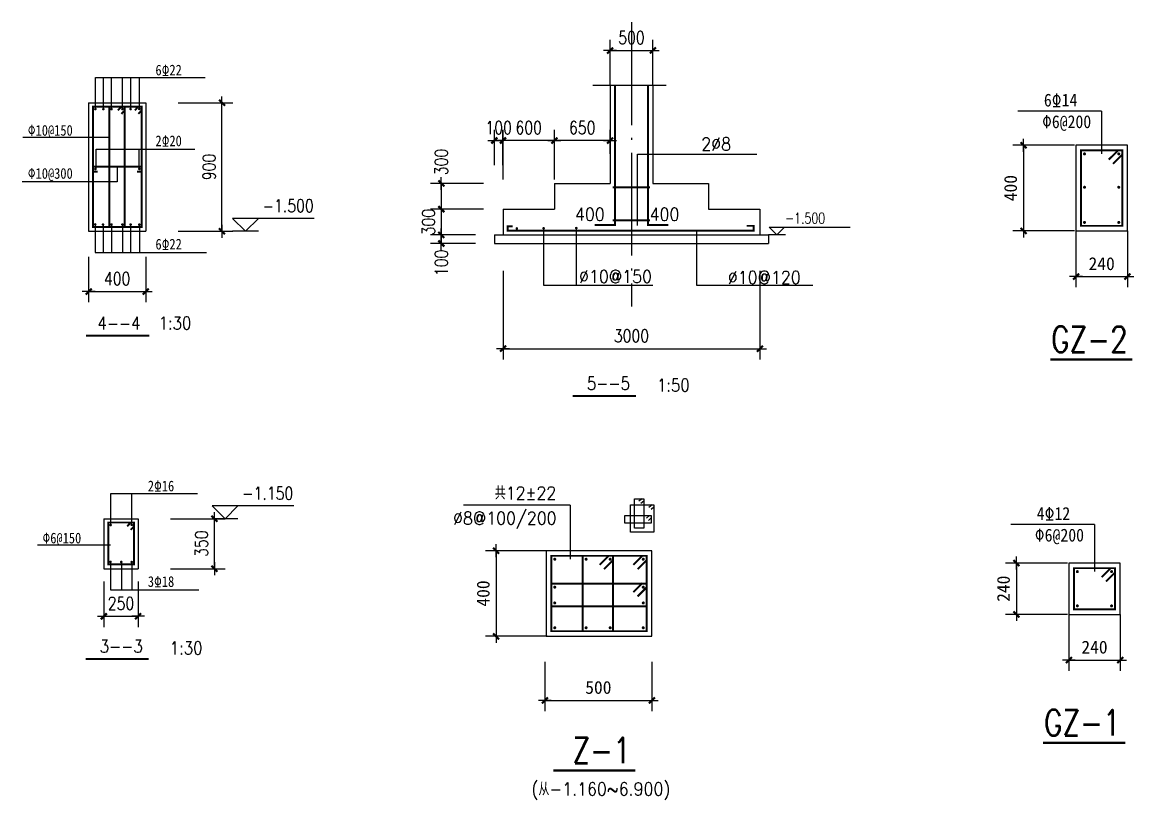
# Model space of a CAD drawing. Extents: x 79352 to 196427, y -253872 to -173208.
# Drawn here: x 81520 to 107481, y -208403 to -190245 of the extents above; entities that cross this region are included whole.
import ezdxf
from ezdxf.enums import TextEntityAlignment as Align

# ---------------------------------------------------------------- set-up
doc = ezdxf.new("R2010")
doc.units = 0
doc.header["$LTSCALE"] = 100
doc.header["$MEASUREMENT"] = 0
doc.header["$PDMODE"] = 34
doc.linetypes.add('ACAD_ISO04W100', pattern=[30.5, 24, -3, 0.5, -3])
doc.layers.get('0').update_dxf_attribs({"color": 1, "linetype": 'CONTINUOUS'})
doc.layers.get('DEFPOINTS').update_dxf_attribs({"linetype": 'CONTINUOUS'})
for name, color, linetype in [('-', 253, 'CONTINUOUS'), ('AXIS', 3, 'CONTINUOUS'), ('DIM', 9, 'CONTINUOUS'), ('DOTE', 252, 'ACAD_ISO04W100'), ('DRAW', 62, 'CONTINUOUS'), ('HATCH', 2, 'CONTINUOUS'), ('JC', 7, 'CONTINUOUS'), ('PUB_DIM', 9, 'CONTINUOUS'), ('TXT', 253, 'CONTINUOUS'), ('WINDOW_TEXT', 7, 'CONTINUOUS'), ('构件名称', 2, 'CONTINUOUS'), ('柱', 2, 'CONTINUOUS'), ('钢筋', 1, 'CONTINUOUS')]:
    doc.layers.add(name, color=color, linetype=linetype)
doc.styles.add('DIM_FONT', font='SIMPLEX', dxfattribs={"width": 0.8})
doc.styles.add('HZTXT3', font='romand.shx', dxfattribs={"bigfont": 'sqtxt.shx'})
doc.styles.add('SIMPLEX', font='SIMPLEX.SHX')
doc.dimstyles.new('DIMB', dxfattribs={"dimtxt": 300, "dimasz": 1, "dimexe": 250, "dimexo": 300, "dimgap": 150, "dimtad": 1, "dimdec": 0, "dimlfac": -1, "dimzin": 0, "dimtxsty": 'DIM_FONT', "dimblk": '_DIMX', "dimblk1": '_DIMX', "dimblk2": '_DIMX', "dimcen": 0.09, "dimse2": 1, "dimclrd": 256, "dimclre": 256, "dimclrt": 256, "dimazin": 3, "dimtfac": 5, "dimtdec": 0, "dimtix": 1, "dimtmove": 0, "dimatfit": 3, "dimtolj": 1, "dimtzin": 0})
doc.dimstyles.new('NORMAL', dxfattribs={"dimtxt": 300, "dimasz": 1, "dimexe": 250, "dimexo": 0, "dimgap": 150, "dimtad": 1, "dimdec": 4, "dimlfac": -1, "dimzin": 0, "dimtxsty": 'STANDARD', "dimblk1": '_DIMX', "dimblk2": '_DIMX', "dimsah": 1, "dimcen": 0.09, "dimclrd": 256, "dimclre": 256, "dimclrt": 256, "dimazin": 3, "dimtfac": 5, "dimtdec": 4, "dimtix": 1, "dimtmove": 0, "dimatfit": 3, "dimtolj": 1, "dimtzin": 0})
doc.dimstyles.get("Standard").update_dxf_attribs({"dimtxt": 0.18, "dimasz": 0.18, "dimexe": 0.18, "dimexo": 0.0625, "dimgap": 0.09, "dimtad": 0, "dimtih": 1, "dimtoh": 1, "dimdec": 4, "dimzin": 0, "dimtxsty": 'STANDARD', "dimcen": 0.09, "dimazin": 3, "dimtfac": 1, "dimtdec": 4, "dimtofl": 0, "dimtmove": 0, "dimatfit": 3, "dimtolj": 1, "dimtzin": 0})

# ---------------------------------------------------------------- blocks, each defined once
blk = doc.blocks.new('_DIMX')
blk.add_line((-150, 0), (150, 0))
at = {"const_width": 50}
blk.add_lwpolyline([(-70, -70), (70, 70)], dxfattribs=at)
blk = doc.blocks.new('*D130')
at = {"color": 0, "linetype": 'BYBLOCK'}
for p, q in [((-619525, -396309), (-619525, -397372)), ((-618192, -396309), (-618192, -397372)), ((-619524, -397122), (-618193, -397122))]:
    blk.add_line(p, q, dxfattribs=at)
at = {"layer": 'DEFPOINTS', "color": 0, "linetype": 'BYBLOCK'}
for p in [(-619525, -396009), (-618192, -396009), (-618192, -397122)]:
    blk.add_point(p, dxfattribs=at)
at = {"color": 0, "linetype": 'BYBLOCK', "rotation": 180}
blk.add_blockref('_DIMX', (-619525, -397122), dxfattribs=at)
at = {"color": 0, "linetype": 'BYBLOCK'}
blk.add_blockref('_DIMX', (-618192, -397122), dxfattribs=at)
at = {"color": 7, "linetype": 'BYBLOCK', "insert": (-618859, -396822), "char_height": 300, "attachment_point": 5, "style": 'DIM_FONT'}
blk.add_mtext('\\A1;400', dxfattribs=at)
blk = doc.blocks.new('*D131')
at = {"color": 0, "linetype": 'BYBLOCK'}
for p, q in [((-617434, -392713), (-616161, -392713)), ((-616411, -395712), (-616411, -392714)), ((-617434, -395713), (-616161, -395713))]:
    blk.add_line(p, q, dxfattribs=at)
at = {"layer": 'DEFPOINTS', "color": 0, "linetype": 'BYBLOCK'}
for p in [(-617734, -392713), (-616411, -392713), (-617734, -395713)]:
    blk.add_point(p, dxfattribs=at)
at = {"color": 0, "linetype": 'BYBLOCK'}
for p, rotation in [((-616411, -392713), 90), ((-616411, -395713), 270)]:
    blk.add_blockref('_DIMX', p, dxfattribs=dict(at, rotation=rotation))
at = {"color": 7, "linetype": 'BYBLOCK', "insert": (-616711, -394213), "char_height": 300, "attachment_point": 5, "rotation": 90, "style": 'DIM_FONT'}
blk.add_mtext('\\A1;900', dxfattribs=at)
blk = doc.blocks.new('*D132')
at = {"color": 0, "linetype": 'BYBLOCK'}
for p, q in [((-615427, -388211), (-614154, -388211)), ((-614404, -389377), (-614404, -388212)), ((-615427, -389378), (-614154, -389378))]:
    blk.add_line(p, q, dxfattribs=at)
at = {"layer": 'DEFPOINTS', "color": 0, "linetype": 'BYBLOCK'}
for p in [(-615727, -388211), (-614404, -388211), (-615727, -389378)]:
    blk.add_point(p, dxfattribs=at)
at = {"color": 0, "linetype": 'BYBLOCK'}
for p, rotation in [((-614404, -388211), 90), ((-614404, -389378), 270)]:
    blk.add_blockref('_DIMX', p, dxfattribs=dict(at, rotation=rotation))
at = {"color": 7, "linetype": 'BYBLOCK', "insert": (-614704, -388794), "char_height": 300, "attachment_point": 5, "rotation": 90, "style": 'DIM_FONT'}
blk.add_mtext('\\A1;350', dxfattribs=at)
blk = doc.blocks.new('*D133')
at = {"color": 0, "linetype": 'BYBLOCK'}
for p, q in [((-616985, -389678), (-616985, -390740)), ((-616185, -389678), (-616185, -390740)), ((-616986, -390490), (-616987, -390490)), ((-616985, -390490), (-616185, -390490)), ((-616184, -390490), (-616183, -390490))]:
    blk.add_line(p, q, dxfattribs=at)
at = {"layer": 'DEFPOINTS', "color": 0, "linetype": 'BYBLOCK'}
for p in [(-616985, -389378), (-616185, -389378), (-616185, -390490)]:
    blk.add_point(p, dxfattribs=at)
at = {"color": 0, "linetype": 'BYBLOCK'}
blk.add_blockref('_DIMX', (-616985, -390490), dxfattribs=at)
at = {"color": 0, "linetype": 'BYBLOCK', "rotation": 180}
blk.add_blockref('_DIMX', (-616185, -390490), dxfattribs=at)
at = {"color": 7, "linetype": 'BYBLOCK', "insert": (-616585, -390190), "char_height": 300, "attachment_point": 5, "style": 'DIM_FONT'}
blk.add_mtext('\\A1;250', dxfattribs=at)
blk = doc.blocks.new('*D139')
at = {"linetype": 'BYBLOCK'}
for p, q in [((113594, -184019), (113594, -183190)), ((113794, -184019), (113794, -183190)), ((113593, -183440), (113592, -183440)), ((113594, -183440), (113794, -183440)), ((113795, -183440), (113796, -183440))]:
    blk.add_line(p, q, dxfattribs=at)
at = {"layer": 'DEFPOINTS', "color": 0, "linetype": 'BYBLOCK'}
for p in [(113794, -183440), (113594, -184019), (113794, -184019)]:
    blk.add_point(p, dxfattribs=at)
at = {"linetype": 'BYBLOCK'}
blk.add_blockref('_DIMX', (113594, -183440), dxfattribs=at)
at = {"linetype": 'BYBLOCK', "rotation": 180}
blk.add_blockref('_DIMX', (113794, -183440), dxfattribs=at)
at = {"linetype": 'BYBLOCK', "insert": (113694, -183140), "char_height": 300, "attachment_point": 5, "style": 'DIM_FONT'}
blk.add_mtext('\\A1;100', dxfattribs=at)
blk = doc.blocks.new('*D140')
at = {"linetype": 'BYBLOCK'}
for p, q in [((113796, -184354), (113796, -183190)), ((114996, -184354), (114996, -183190)), ((114995, -183440), (113797, -183440))]:
    blk.add_line(p, q, dxfattribs=at)
at = {"layer": 'DEFPOINTS', "color": 0, "linetype": 'BYBLOCK'}
for p in [(113796, -183440), (113796, -184354), (114996, -184354)]:
    blk.add_point(p, dxfattribs=at)
at = {"linetype": 'BYBLOCK', "rotation": 180}
blk.add_blockref('_DIMX', (113796, -183440), dxfattribs=at)
at = {"linetype": 'BYBLOCK'}
blk.add_blockref('_DIMX', (114996, -183440), dxfattribs=at)
at = {"linetype": 'BYBLOCK', "insert": (114396, -183140), "char_height": 300, "attachment_point": 5, "style": 'DIM_FONT'}
blk.add_mtext('\\A1;600', dxfattribs=at)
blk = doc.blocks.new('*D141')
at = {"linetype": 'BYBLOCK'}
for p, q in [((114996, -183754), (114996, -183190)), ((116296, -183754), (116296, -183190)), ((116295, -183440), (114997, -183440))]:
    blk.add_line(p, q, dxfattribs=at)
at = {"layer": 'DEFPOINTS', "color": 0, "linetype": 'BYBLOCK'}
for p in [(114996, -183440), (114996, -183754), (116296, -183754)]:
    blk.add_point(p, dxfattribs=at)
at = {"linetype": 'BYBLOCK', "rotation": 180}
blk.add_blockref('_DIMX', (114996, -183440), dxfattribs=at)
at = {"linetype": 'BYBLOCK'}
blk.add_blockref('_DIMX', (116296, -183440), dxfattribs=at)
at = {"linetype": 'BYBLOCK', "insert": (115646, -183140), "char_height": 300, "attachment_point": 5, "style": 'DIM_FONT'}
blk.add_mtext('\\A1;650', dxfattribs=at)
blk = doc.blocks.new('*D142')
at = {"linetype": 'BYBLOCK'}
for p, q in [((113043, -185046), (112105, -185046)), ((112355, -185045), (112355, -185044)), ((112355, -185046), (112355, -185646)), ((113043, -185646), (112105, -185646)), ((112355, -185647), (112355, -185648))]:
    blk.add_line(p, q, dxfattribs=at)
at = {"layer": 'DEFPOINTS', "color": 0, "linetype": 'BYBLOCK'}
for p in [(113043, -185046), (112355, -185646), (113043, -185646)]:
    blk.add_point(p, dxfattribs=at)
at = {"linetype": 'BYBLOCK'}
for p, rotation in [((112355, -185046), 270), ((112355, -185646), 90)]:
    blk.add_blockref('_DIMX', p, dxfattribs=dict(at, rotation=rotation))
at = {"linetype": 'BYBLOCK', "insert": (112055, -185346), "char_height": 300, "attachment_point": 5, "rotation": 90, "style": 'DIM_FONT'}
blk.add_mtext('\\A1;300', dxfattribs=at)
blk = doc.blocks.new('*D143')
at = {"linetype": 'BYBLOCK'}
for p, q in [((113343, -184444), (112105, -184444)), ((112355, -184445), (112355, -185043)), ((113343, -185044), (112105, -185044))]:
    blk.add_line(p, q, dxfattribs=at)
at = {"layer": 'DEFPOINTS', "color": 0, "linetype": 'BYBLOCK'}
for p in [(113343, -184444), (112355, -185044), (113343, -185044)]:
    blk.add_point(p, dxfattribs=at)
at = {"linetype": 'BYBLOCK'}
for p, rotation in [((112355, -184444), 90), ((112355, -185044), 270)]:
    blk.add_blockref('_DIMX', p, dxfattribs=dict(at, rotation=rotation))
at = {"linetype": 'BYBLOCK', "insert": (112355, -183943), "char_height": 300, "attachment_point": 5, "rotation": 90, "style": 'DIM_FONT'}
blk.add_mtext('\\A1;300', dxfattribs=at)
blk = doc.blocks.new('*D144')
at = {"linetype": 'BYBLOCK'}
for p, q in [((113156, -185646), (112105, -185646)), ((113156, -185846), (112105, -185846)), ((112355, -185645), (112355, -185644)), ((112355, -185646), (112355, -185846)), ((112355, -185646), (112355, -185846)), ((112355, -185847), (112355, -185848))]:
    blk.add_line(p, q, dxfattribs=at)
at = {"layer": 'DEFPOINTS', "color": 0, "linetype": 'BYBLOCK'}
for p in [(112355, -185846), (113156, -185646), (113156, -185846)]:
    blk.add_point(p, dxfattribs=at)
at = {"linetype": 'BYBLOCK'}
for p, rotation in [((112355, -185646), 270), ((112355, -185846), 90)]:
    blk.add_blockref('_DIMX', p, dxfattribs=dict(at, rotation=rotation))
at = {"linetype": 'BYBLOCK', "insert": (112355, -186298), "char_height": 300, "attachment_point": 5, "rotation": 90, "style": 'DIM_FONT'}
blk.add_mtext('\\A1;100', dxfattribs=at)
blk = doc.blocks.new('*D145')
at = {"linetype": 'BYBLOCK'}
for p, q in [((113796, -185044), (113796, -187114)), ((119796, -185044), (119796, -187114)), ((113797, -186864), (119795, -186864))]:
    blk.add_line(p, q, dxfattribs=at)
at = {"layer": 'DEFPOINTS', "color": 0, "linetype": 'BYBLOCK'}
for p in [(113796, -185044), (119796, -185044), (119796, -186864)]:
    blk.add_point(p, dxfattribs=at)
at = {"linetype": 'BYBLOCK', "rotation": 180}
blk.add_blockref('_DIMX', (113796, -186864), dxfattribs=at)
at = {"linetype": 'BYBLOCK'}
blk.add_blockref('_DIMX', (119796, -186864), dxfattribs=at)
at = {"linetype": 'BYBLOCK', "insert": (116796, -186564), "char_height": 300, "attachment_point": 5, "style": 'DIM_FONT'}
blk.add_mtext('\\A1;3000', dxfattribs=at)
blk = doc.blocks.new('*D146')
at = {"linetype": 'BYBLOCK'}
for p, q in [((116296, -182147), (116296, -181089)), ((117296, -182147), (117296, -181089)), ((116297, -181339), (117295, -181339))]:
    blk.add_line(p, q, dxfattribs=at)
at = {"layer": 'DEFPOINTS', "color": 0, "linetype": 'BYBLOCK'}
for p in [(117296, -181339), (116296, -182147), (117296, -182147)]:
    blk.add_point(p, dxfattribs=at)
at = {"linetype": 'BYBLOCK', "rotation": 180}
blk.add_blockref('_DIMX', (116296, -181339), dxfattribs=at)
at = {"linetype": 'BYBLOCK'}
blk.add_blockref('_DIMX', (117296, -181339), dxfattribs=at)
at = {"linetype": 'BYBLOCK', "insert": (116796, -181039), "char_height": 300, "attachment_point": 5, "style": 'DIM_FONT'}
blk.add_mtext('\\A1;500', dxfattribs=at)
blk = doc.blocks.new('*D147')
at = {"linetype": 'BYBLOCK'}
for p, q in [((-716789, -384243), (-718232, -384243)), ((-717982, -384244), (-717982, -385442)), ((-716789, -385443), (-718232, -385443))]:
    blk.add_line(p, q, dxfattribs=at)
at = {"layer": 'DEFPOINTS', "color": 0, "linetype": 'BYBLOCK'}
for p in [(-716789, -384243), (-717982, -385443), (-716789, -385443)]:
    blk.add_point(p, dxfattribs=at)
at = {"linetype": 'BYBLOCK'}
for p, rotation in [((-717982, -384243), 90), ((-717982, -385443), 270)]:
    blk.add_blockref('_DIMX', p, dxfattribs=dict(at, rotation=rotation))
at = {"linetype": 'BYBLOCK', "insert": (-718282, -384843), "char_height": 300, "attachment_point": 5, "rotation": 90}
blk.add_mtext('\\A1;240', dxfattribs=at)
blk = doc.blocks.new('*D148')
at = {"linetype": 'BYBLOCK'}
for p, q in [((-716757, -385443), (-716757, -386759)), ((-715557, -385443), (-715557, -386759)), ((-716756, -386509), (-715558, -386509))]:
    blk.add_line(p, q, dxfattribs=at)
at = {"layer": 'DEFPOINTS', "color": 0, "linetype": 'BYBLOCK'}
for p in [(-716757, -385443), (-715557, -385443), (-715557, -386509)]:
    blk.add_point(p, dxfattribs=at)
at = {"linetype": 'BYBLOCK', "rotation": 180}
blk.add_blockref('_DIMX', (-716757, -386509), dxfattribs=at)
at = {"linetype": 'BYBLOCK'}
blk.add_blockref('_DIMX', (-715557, -386509), dxfattribs=at)
at = {"linetype": 'BYBLOCK', "insert": (-716157, -386209), "char_height": 300, "attachment_point": 5}
blk.add_mtext('\\A1;240', dxfattribs=at)
blk = doc.blocks.new('*D149')
at = {"linetype": 'BYBLOCK'}
for p, q in [((-721661, -383973), (-723105, -383973)), ((-722855, -383974), (-722855, -385972)), ((-721661, -385973), (-723105, -385973))]:
    blk.add_line(p, q, dxfattribs=at)
at = {"layer": 'DEFPOINTS', "color": 0, "linetype": 'BYBLOCK'}
for p in [(-721661, -383973), (-722855, -385973), (-721661, -385973)]:
    blk.add_point(p, dxfattribs=at)
at = {"linetype": 'BYBLOCK'}
for p, rotation in [((-722855, -383973), 90), ((-722855, -385973), 270)]:
    blk.add_blockref('_DIMX', p, dxfattribs=dict(at, rotation=rotation))
at = {"linetype": 'BYBLOCK', "insert": (-723155, -384973), "char_height": 300, "attachment_point": 5, "rotation": 90}
blk.add_mtext('\\A1;400', dxfattribs=at)
blk = doc.blocks.new('*D150')
at = {"linetype": 'BYBLOCK'}
for p, q in [((-721629, -385973), (-721629, -387290)), ((-720429, -385973), (-720429, -387290)), ((-721628, -387040), (-720430, -387040))]:
    blk.add_line(p, q, dxfattribs=at)
at = {"layer": 'DEFPOINTS', "color": 0, "linetype": 'BYBLOCK'}
for p in [(-721629, -385973), (-720429, -385973), (-720429, -387040)]:
    blk.add_point(p, dxfattribs=at)
at = {"linetype": 'BYBLOCK', "rotation": 180}
blk.add_blockref('_DIMX', (-721629, -387040), dxfattribs=at)
at = {"linetype": 'BYBLOCK'}
blk.add_blockref('_DIMX', (-720429, -387040), dxfattribs=at)
at = {"linetype": 'BYBLOCK', "insert": (-721029, -386740), "char_height": 300, "attachment_point": 5}
blk.add_mtext('\\A1;240', dxfattribs=at)
blk = doc.blocks.new('*D151')
at = {"linetype": 'BYBLOCK'}
for p, q in [((-696449, -406531), (-697892, -406531)), ((-697642, -406532), (-697642, -408530)), ((-696449, -408531), (-697892, -408531))]:
    blk.add_line(p, q, dxfattribs=at)
at = {"layer": 'DEFPOINTS', "color": 0, "linetype": 'BYBLOCK'}
for p in [(-696449, -406531), (-697642, -408531), (-696449, -408531)]:
    blk.add_point(p, dxfattribs=at)
at = {"linetype": 'BYBLOCK'}
for p, rotation in [((-697642, -406531), 90), ((-697642, -408531), 270)]:
    blk.add_blockref('_DIMX', p, dxfattribs=dict(at, rotation=rotation))
at = {"linetype": 'BYBLOCK', "insert": (-697942, -407531), "char_height": 300, "attachment_point": 5, "rotation": 90}
blk.add_mtext('\\A1;400', dxfattribs=at)
blk = doc.blocks.new('*D152')
at = {"linetype": 'BYBLOCK'}
for p, q in [((-696504, -409126), (-696504, -410277)), ((-694004, -409126), (-694004, -410277)), ((-696503, -410027), (-694005, -410027))]:
    blk.add_line(p, q, dxfattribs=at)
at = {"layer": 'DEFPOINTS', "color": 0, "linetype": 'BYBLOCK'}
for p in [(-696504, -409126), (-694004, -409126), (-694004, -410027)]:
    blk.add_point(p, dxfattribs=at)
at = {"linetype": 'BYBLOCK', "rotation": 180}
blk.add_blockref('_DIMX', (-696504, -410027), dxfattribs=at)
at = {"linetype": 'BYBLOCK'}
blk.add_blockref('_DIMX', (-694004, -410027), dxfattribs=at)
at = {"linetype": 'BYBLOCK', "insert": (-695254, -409727), "char_height": 300, "attachment_point": 5}
blk.add_mtext('\\A1;500', dxfattribs=at)

msp = doc.modelspace()

# ---------------------------------------------------------------- linework, layer by layer
at = {"layer": '-'}
for points in [[(106131.1, -195119.2), (107331.1, -195119.2), (107331.1, -193119.2), (106131.1, -193119.2), (106131.1, -195119.2)], [(96225.5, -202586), (96225.5, -202585.9), (93757.6, -202585.9), (93757.6, -202586)], [(93757.6, -204586), (96225.5, -204586), (96225.5, -202586), (93757.6, -202586), (93757.6, -204586)], [(105963.6, -204075), (107163.6, -204075), (107163.6, -202875), (105963.6, -202875), (105963.6, -204075)]]:
    msp.add_lwpolyline(points, dxfattribs=at)
at = {"layer": '-', "color": 1, "const_width": 45}
for points in [[(106251.1, -194999.2), (107211.1, -194999.2), (107211.1, -193239.2), (106251.1, -193239.2), (106251.1, -194999.2)], [(106898.9, -193451.3), (107111.1, -193239.2)], [(106998.8, -193551.3), (107211, -193339.2)], [(93877.6, -204466), (96105.5, -204466), (96105.5, -202706), (93877.6, -202706), (93877.6, -204466)], [(94610, -204466), (94610, -202706)], [(95005.1, -202918), (95217.4, -202706)], [(95317.4, -204466), (95317.4, -202706)], [(95793.3, -202918), (96005.5, -202706)], [(95105.1, -203018), (95317.3, -202806)], [(95893.2, -203018), (96105.4, -202806)], [(106083.6, -203955), (107043.6, -203955), (107043.6, -202995), (106083.6, -202995), (106083.6, -203955)], [(106731.4, -203207), (106943.6, -202995)], [(106831.4, -203307.1), (107043.6, -203095)], [(93877.6, -203354), (96105.5, -203354)], [(95793.3, -203553.2), (96005.5, -203341.2)], [(95893.2, -203653.2), (96105.4, -203441.2)], [(93877.6, -203886.8), (96105.5, -203886.8)]]:
    msp.add_lwpolyline(points, dxfattribs=at)
at = {"layer": '-', "color": 1, "const_width": 35}
for points in [[(106348.1, -193319.9, 1), (106313.1, -193319.9, 1), (106348.1, -193319.9)], [(107148.1, -193319.9, 1), (107113.1, -193319.9, 1), (107148.1, -193319.9)], [(106348.1, -194099.5, 1), (106313.1, -194099.5, 1), (106348.1, -194099.5, 1)], [(107148.1, -194099.5, 1), (107113.1, -194099.5, 1), (107148.1, -194099.5)], [(106348.1, -194919.9, 1), (106313.1, -194919.9, 1), (106348.1, -194919.9, 1)], [(107148.1, -194919.9, 1), (107113.1, -194919.9, 1), (107148.1, -194919.9)], [(106180.6, -203075.7, 1), (106145.6, -203075.7, 1), (106180.6, -203075.7)], [(106980.6, -203075.7, 1), (106945.6, -203075.7, 1), (106980.6, -203075.7)], [(106180.6, -203875.7, 1), (106145.6, -203875.7, 1), (106180.6, -203875.7, 1)], [(106980.6, -203875.7, 1), (106945.6, -203875.7, 1), (106980.6, -203875.7)]]:
    msp.add_lwpolyline(points, format="xyb", dxfattribs=at)
at = {"layer": '-', "const_width": 35}
for points in [[(93974.6, -202786.6, 1), (93939.6, -202786.6, 1), (93974.6, -202786.6)], [(94707, -202786.6, 1), (94672, -202786.6, 1), (94707, -202786.6)], [(95270.1, -202786.6, 1), (95235.1, -202786.6, 1), (95270.1, -202786.6)], [(96042.5, -202786.6, 1), (96007.5, -202786.6, 1), (96042.5, -202786.6)], [(93974.6, -203438.6, 1), (93939.6, -203438.6, 1), (93974.6, -203438.6)], [(96042.5, -203438.6, 1), (96007.5, -203438.6, 1), (96042.5, -203438.6)], [(93974.6, -203807.5, 1), (93939.6, -203807.5, 1), (93974.6, -203807.5)], [(96042.5, -203807.5, 1), (96007.5, -203807.5, 1), (96042.5, -203807.5)], [(93974.6, -204386.6, 1), (93939.6, -204386.6, 1), (93974.6, -204386.6)], [(94707, -204386.6, 1), (94672, -204386.6, 1), (94707, -204386.6)], [(95270.1, -204386.6, 1), (95235.1, -204386.6, 1), (95270.1, -204386.6)], [(96042.5, -204386.6, 1), (96007.5, -204386.6, 1), (96042.5, -204386.6)]]:
    msp.add_lwpolyline(points, format="xyb", dxfattribs=at)
at = {"color": 253}
for p, q in [((106727.5, -192321.5), (104775.4, -192321.5)), ((106727.5, -192321.5), (106727.6, -193319.9)), ((94316.6, -201520.7), (91828.5, -201520.7)), ((94316.6, -201520.7), (94316.6, -202786.6)), ((106560.1, -201975.7), (104607.9, -201975.7)), ((106560.1, -201975.7), (106560.1, -203075.7))]:
    msp.add_line(p, q, dxfattribs=at)
at = {"layer": 'AXIS'}
for p, q in [((99343.5, -195212.8), (98949.5, -195212.8)), ((98967.1, -195033.4), (99146.5, -195212.8)), ((98967.1, -195033.4), (100854.3, -195033.4)), ((99325.9, -195033.4), (99146.5, -195212.8))]:
    msp.add_line(p, q, dxfattribs=at)
at = {"layer": 'DIM'}
for p, q in [((83231.1, -191539), (85792.6, -191539)), ((83231.1, -192262.9), (83231.1, -191539)), ((83416.9, -192262.9), (83416.9, -191539)), ((83607.2, -192262.9), (83607.2, -191539)), ((83865.6, -192262.9), (83865.6, -191539)), ((84055.9, -192262.9), (84055.9, -191539)), ((84259.1, -192262.9), (84259.1, -191539)), ((83551.7, -192936.2), (81535.3, -192936.2)), ((83243.7, -193674), (83243.7, -193208.8)), ((83243.7, -193208.8), (85555.1, -193208.8)), ((84254.8, -193674), (84254.8, -193208.8)), ((83741.1, -193620.1), (83741.1, -193970.6)), ((83741.1, -193970.6), (81520, -193970.6)), ((83223.1, -194970.5), (83223.1, -195622)), ((83409.2, -194970.5), (83409.2, -195622)), ((83606.9, -194970.5), (83606.9, -195622)), ((83858.1, -194970.5), (83858.1, -195622)), ((84049.8, -194970.5), (84049.8, -195622)), ((84255.4, -194970.5), (84255.4, -195622)), ((83223.1, -195622), (85824.9, -195622)), ((83586.9, -201252.2), (85615.2, -201252.2)), ((83586.9, -201976.1), (83586.9, -201252.2)), ((84081.6, -201976.1), (84081.6, -201252.2)), ((83583, -202457.4), (81878.7, -202457.4)), ((83578.9, -202850.4), (83578.9, -203501.9)), ((83834.9, -202850.4), (83834.9, -203501.9)), ((84077.9, -202850.4), (84077.9, -203501.9)), ((83578.9, -203501.9), (85647.4, -203501.9))]:
    msp.add_line(p, q, dxfattribs=at)
at = {"layer": 'DOTE'}
msp.add_line((95749.5, -190245.2), (95749.5, -196886.1), dxfattribs=at)
at = {"layer": 'DRAW'}
for p, q in [((87034.8, -195126.5), (86434.8, -195126.5)), ((86557.3, -201839.7), (85957.3, -201839.7))]:
    msp.add_line(p, q, dxfattribs=at)
for points in [[(88341.3, -194826.5), (86434.8, -194826.5), (86734.8, -195126.5), (87034.8, -194826.5)], [(87863.8, -201539.7), (85957.3, -201539.7), (86257.3, -201839.7), (86557.3, -201539.7)]]:
    msp.add_lwpolyline(points, dxfattribs=at)
at = {"layer": 'HATCH', "const_width": 54}
for points in [[(107449.5, -198119.3), (105530.8, -198119.3)], [(107282, -207075.1), (105363.3, -207075.1)], [(95839.7, -207719.7), (93921, -207719.7)]]:
    msp.add_lwpolyline(points, dxfattribs=at)
at = {"layer": 'JC'}
for p, q in [((95995.8, -201372.8), (95921.7, -201432.4)), ((96037.1, -201426.6), (95971.6, -201482.2)), ((95725.7, -202153.8), (95725.7, -201516.7)), ((95725.7, -201516.7), (96273.4, -201516.7)), ((96232.2, -201516.7), (96158.1, -201576.2)), ((96273.4, -201570.5), (96207.9, -201626.1)), ((96273.4, -201516.7), (96273.4, -202153.8)), ((96171.2, -201768.3), (96097, -201827.8)), ((96212.4, -201822), (96146.9, -201877.6)), ((96273.4, -202153.8), (95725.7, -202153.8))]:
    msp.add_line(p, q, dxfattribs=at)
at = {"layer": '构件名称'}
for p, q in [((83070.9, -192126.5), (84404.2, -192126.5)), ((83070.9, -192126.5), (83070.9, -195126.5)), ((84404.2, -192126.5), (84404.2, -195126.5)), ((83070.9, -195126.5), (84404.2, -195126.5)), ((83426.7, -201839.7), (84226.7, -201839.7)), ((83426.7, -201839.7), (83426.7, -203006.4)), ((84226.7, -201839.7), (84226.7, -203006.4)), ((83426.7, -203006.4), (84226.7, -203006.4))]:
    msp.add_line(p, q, dxfattribs=at)
at = {"layer": '构件名称', "const_width": 45}
for points in [[(83010.1, -197567.9), (84486.6, -197567.9)], [(94378.1, -198975.1), (95854.6, -198975.1)], [(83000, -205113.9), (84476.5, -205113.9)]]:
    msp.add_lwpolyline(points, dxfattribs=at)
at = {"layer": '柱'}
for p, q in [((94845.2, -191713.6), (96559.8, -191713.6)), ((95249.5, -191713.6), (95249.5, -194012.8)), ((96249.5, -191713.6), (96249.5, -194012.8)), ((95890, -194989.1), (95890, -193323.8)), ((95890, -193323.8), (98673.5, -193323.8)), ((93949.5, -194012.8), (93949.5, -194612.8)), ((93949.5, -194012.8), (95249.5, -194012.8)), ((96249.5, -194012.8), (97549.5, -194012.8)), ((97549.5, -194012.8), (97549.5, -194612.8)), ((92749.5, -194612.8), (92749.5, -195212.8)), ((92749.5, -194612.8), (93949.5, -194612.8)), ((97549.5, -194612.8), (98749.5, -194612.8)), ((98749.5, -194612.8), (98749.5, -195212.8)), ((92549.5, -195212.8), (98949.5, -195212.8)), ((92549.5, -195212.8), (92549.5, -195412.8)), ((93694.6, -195063.2), (93694.6, -196383.5)), ((94460.4, -195063.2), (94460.4, -196383.5)), ((97268.4, -195108.2), (97268.4, -196383.5)), ((98949.5, -195212.8), (98949.5, -195412.8)), ((92549.5, -195412.8), (98949.5, -195412.8)), ((93694.6, -196383.5), (96247.3, -196383.5)), ((97268.4, -196383.5), (99986.2, -196383.5))]:
    msp.add_line(p, q, dxfattribs=at)
at = {"layer": '柱', "const_width": 45}
for points in [[(95363.6, -191713.6), (95363.6, -194982.1), (94892, -194982.1)], [(96135.4, -191713.6), (96135.4, -194982.1), (96607, -194982.1)], [(95309.9, -194100.9), (96181, -194100.9)], [(95309.9, -194871.1), (96181, -194871.1)], [(92974.7, -195011), (92859.3, -195011), (92859.3, -195114.7), (98602.8, -195114.7), (98602.8, -194999.5), (98441.3, -194999.5)]]:
    msp.add_lwpolyline(points, dxfattribs=at)
at = {"layer": '柱', "const_width": 30}
for points in [[(93057.2, -195060.8, 1), (93087.2, -195060.8, 1)], [(93682.4, -195056.8, 1), (93712.4, -195056.8, 1)], [(94445.7, -195052.9, 1), (94475.7, -195052.9, 1)]]:
    msp.add_lwpolyline(points, format="xyb", close=True, dxfattribs=at)
at = {"layer": '柱'}
for points in [[(95818.6, -201372.8), (96037.1, -201372.8), (96037.1, -202057.8), (95818.6, -202057.8)], [(95591.9, -201768.3), (96212.4, -201768.3), (96212.4, -201941.5), (95591.9, -201941.5)]]:
    msp.add_lwpolyline(points, close=True, dxfattribs=at)
at = {"layer": '钢筋', "const_width": 45}
for points in [[(83172.7, -195024.6), (84309.5, -195024.6), (84309.5, -192215.6), (83172.7, -192215.6)], [(83528.6, -202904.5), (84132, -202904.5), (84132, -201928.8), (83528.6, -201928.8)]]:
    msp.add_lwpolyline(points, close=True, dxfattribs=at)
at = {"layer": '钢筋', "const_width": 30}
for points in [[(83213.7, -192274.2, 1), (83243.7, -192274.2, 1)], [(83400, -192274.2, 1), (83430, -192274.2, 1)], [(83590.3, -192274.2, 1), (83620.3, -192274.2, 1)], [(83845.1, -192274.2, 1), (83875.1, -192274.2, 1)], [(84035.4, -192274.2, 1), (84065.4, -192274.2, 1)], [(84239.6, -192270.5, 1), (84269.6, -192270.5, 1)], [(83213.7, -193674, 1), (83243.7, -193674, 1)], [(84239.6, -193670.3, 1), (84269.6, -193670.3, 1)], [(83209.9, -194967.2, 1), (83239.9, -194967.2, 1)], [(83392.1, -194968.9, 1), (83422.1, -194968.9, 1)], [(83589.8, -194968.9, 1), (83619.8, -194968.9, 1)], [(83844.6, -194968.9, 1), (83874.6, -194968.9, 1)], [(84036.3, -194968.9, 1), (84066.3, -194968.9, 1)], [(84239.5, -194972.2, 1), (84269.5, -194972.2, 1)], [(83569.6, -201987.4, 1), (83599.6, -201987.4, 1)], [(84062.1, -201983.7, 1), (84092.1, -201983.7, 1)], [(83565.8, -202847.1, 1), (83595.8, -202847.1, 1)], [(83818.7, -202850.4, 1), (83848.7, -202850.4, 1)], [(84062, -202852.1, 1), (84092, -202852.1, 1)]]:
    msp.add_lwpolyline(points, format="xyb", close=True, dxfattribs=at)
at = {"layer": '钢筋', "const_width": 45}
for points in [[(83551.7, -192215.6), (83551.7, -195024.6)], [(83835.7, -192215.9), (83755, -192302.7)], [(83918.1, -192299.2), (83837.4, -192386)], [(83915.3, -192215.6), (83915.3, -195024.6)], [(84229.8, -192215.9), (84149.2, -192302.7)], [(84312.2, -192299.2), (84231.6, -192386)], [(83172.7, -193620.1), (84309.5, -193620.1)], [(83284.6, -193732.6), (83172.7, -193732.6)], [(84309.5, -193732.6), (84197.5, -193732.6)], [(84052.3, -201929.1), (83971.7, -202015.9)], [(84134.7, -202012.4), (84054.1, -202099.2)]]:
    msp.add_lwpolyline(points, dxfattribs=at)

# ---------------------------------------------------------------- texts
at = {"color": 253, "width": 0.9}
for s, p in [('6%%13114', (106164.3, -192212.9)), ('%%1306@200', (106486.5, -192718.2)), ('4%%13112', (105996.8, -201867)), ('%%1306@200', (106319, -202372.4))]:
    msp.add_text(s, height=300, dxfattribs=at).set_placement(p, align=Align.RIGHT)
at = {"layer": 'AXIS', "style": 'SIMPLEX', "width": 0.75}
msp.add_text('-1.500', height=250, dxfattribs=at).set_placement((99340.7, -194946.1))
at = {"layer": 'DIM', "width": 0.85}
for s, p in [('6%%13122', (84631.4, -191486.4)), ('%%13010@150', (81650, -192894.6)), ('2%%13120', (84631.4, -193140.6)), ('%%13010@300', (81650, -193900.3)), ('6%%13122', (84631.4, -195552.4)), ('2%%13116', (84453.9, -201199.6)), ('%%1306@150', (81993.4, -202415.8)), ('3%%13118', (84453.9, -203432.3))]:
    msp.add_text(s, height=250, dxfattribs=at).set_placement(p)
at = {"layer": 'DRAW', "style": 'DIM_FONT'}
for s, width, p in [('-1.500', 0.8, (87134.9, -194681.6)), ('4--4', 0.85, (83277.5, -197421.8)), ('1:30', 0.85, (84704, -197421.8)), ('5--5', 0.85, (94708.6, -198829)), ('1:50', 0.85, (96344.3, -198870.4)), ('-1.150', 0.8, (86657.4, -201394.8)), ('3--3', 0.85, (83330.5, -204967.7)), ('1:30', 0.85, (84966.2, -205009.1))]:
    msp.add_text(s, height=300, dxfattribs=dict(at, width=width)).set_placement(p)
at = {"layer": 'TXT', "style": 'HZTXT3', "width": 0.9}
for s, p in [('2%%C8', (98074.4, -193237.3)), ('400', (95125, -194878.3)), ('400', (96867.8, -194878.3)), ('%%C10@150', (96227.5, -196332.7)), ('%%C10@120', (99702, -196355.1)), ('共12%%p22', (93992.5, -201391.4)), ('%%C8@100/200', (94000.2, -201976.7)), ('(从-1.160~6.900)', (96656.3, -208303.2))]:
    msp.add_text(s, height=300, dxfattribs=at).set_placement(p, align=Align.RIGHT)
at = {"layer": 'WINDOW_TEXT', "style": 'DIM_FONT', "width": 0.8}
for s, p in [('GZ-2', (107340, -197949.3)), ('GZ-1', (107172.5, -206905)), ('Z-1', (95730.2, -207549.7))]:
    msp.add_text(s, height=600, dxfattribs=at).set_placement(p, align=Align.RIGHT)

# ---------------------------------------------------------------- dimensions: what is measured, and where the dimension line sits
at = {"layer": 'PUB_DIM'}
for base, p1, p2, text, picture, middle, set_off in [((96249.5, -190905.1), (95249.5, -191713.6), (96249.5, -191713.6), '500', '*D146', (95749.5, -190605.1), (-21046.6, -9566.4)), ((92747.5, -193006), (92547.5, -193585.4), (92747.5, -193585.4), '100', '*D139', (92647.5, -192706), (-21046.6, -9566.4)), ((92749.5, -193006), (93949.5, -193920.8), (92749.5, -193920.8), '600', '*D140', (93349.5, -192706), (-21046.6, -9566.4)), ((93949.5, -193006), (95249.5, -193320.8), (93949.5, -193320.8), '650', '*D141', (94599.5, -192706), (-21046.6, -9566.4)), ((98749.5, -197868.4), (92749.5, -196049.2), (98749.5, -196049.2), '3000', '*D145', (95749.5, -197568.4), (-21046.6, -11004.7))]:
    dim = msp.add_linear_dim(base=base, p1=p1, p2=p2, text=text, dimstyle='DIMB', override={"dimexo": 0, "dimblk1": '_DIMX', "dimblk2": '_DIMX', "dimsah": 1, "dimse2": 0}, dxfattribs=at)
    dim.commit()
    dim.dimension.update_dxf_attribs({"geometry": picture, "text_midpoint": middle, "insert": set_off})
for base, p1, p2, picture, middle, set_off in [((104905.7, -195119.2), (106099.1, -193119.2), (106099.1, -195119.2), '*D149', (104605.7, -194119.2), (827760.4, 190854.1)), ((92588, -204586), (93781.4, -202586), (93781.4, -204586), '*D151', (92288, -203586), (790229.9, 203945.1)), ((104738.2, -204075), (105931.6, -202875), (105931.6, -204075), '*D147', (104438.2, -203475), (822720.7, 181368.2))]:
    dim = msp.add_linear_dim(base=base, p1=p1, p2=p2, angle=90, dimstyle='NORMAL', override={"dimdec": 0, "dimlfac": 0.2, "dimtdec": 0}, dxfattribs=at)
    dim.commit()
    dim.dimension.update_dxf_attribs({"geometry": picture, "text_midpoint": middle, "insert": set_off})
for base, p1, p2, text, picture, middle in [((91308, -194610.8), (92296.3, -194010.8), (92296.3, -194610.8), '300', '*D143', (91308, -193509.8)), ((91308, -195412.8), (92109.8, -195212.8), (92109.8, -195412.8), '100', '*D144', (91308, -195864.8))]:
    dim = msp.add_linear_dim(base=base, p1=p1, p2=p2, angle=90, text=text, dimstyle='DIMB', override={"dimexo": 0, "dimblk1": '_DIMX', "dimblk2": '_DIMX', "dimsah": 1, "dimse2": 0}, dxfattribs=at)
    dim.commit()
    dim.dimension.update_dxf_attribs({"geometry": picture, "text_midpoint": middle, "dimtype": 160, "insert": (-21046.6, -9566.4)})
dim = msp.add_linear_dim(base=(91308, -195212.8), p1=(91996.3, -194612.8), p2=(91996.3, -195212.8), angle=90, text='300', dimstyle='DIMB', override={"dimexo": 0, "dimblk1": '_DIMX', "dimblk2": '_DIMX', "dimsah": 1, "dimse2": 0}, dxfattribs=at)
dim.commit()
dim.dimension.update_dxf_attribs({"geometry": '*D142', "text_midpoint": (91008, -194912.8), "insert": (-21046.6, -9566.4)})
for base, p1, p2, picture, middle, set_off in [((107331.1, -196185.4), (106131.1, -195119.2), (107331.1, -195119.2), '*D150', (106731.1, -195885.4), (827760.4, 190854.1)), ((107163.6, -205141.2), (105963.6, -204075), (107163.6, -204075), '*D148', (106563.6, -204841.2), (822720.7, 181368.2)), ((96225.5, -206081.6), (93725.5, -205180.9), (96225.5, -205180.9), '*D152', (94975.5, -205781.6), (790229.9, 203945.1))]:
    dim = msp.add_linear_dim(base=base, p1=p1, p2=p2, dimstyle='NORMAL', override={"dimdec": 0, "dimlfac": 0.2, "dimtdec": 0}, dxfattribs=at)
    dim.commit()
    dim.dimension.update_dxf_attribs({"geometry": picture, "text_midpoint": middle, "insert": set_off})
at = {"layer": '构件名称'}
for base, p1, p2, picture, middle, set_off in [((86184.8, -192126.5), (84862, -195126.5), (84862, -192126.5), '*D131', (85884.8, -193626.5), (702596.1, 200586.7)), ((86007.3, -201839.7), (84684.5, -203006.4), (84684.5, -201839.7), '*D132', (85707.3, -202423.1), (700411.4, 186371.2))]:
    dim = msp.add_linear_dim(base=base, p1=p1, p2=p2, angle=90, dimstyle='STANDARD', override={"dimtxt": 300, "dimasz": 1, "dimexe": 250, "dimexo": 300, "dimgap": 150, "dimtad": 1, "dimtih": 0, "dimtoh": 0, "dimdec": 0, "dimlfac": 0.3, "dimtxsty": 'DIM_FONT', "dimblk": '_DIMX', "dimblk1": '_DIMX', "dimblk2": '_DIMX', "dimsah": 1, "dimclrt": 7, "dimtdec": 0, "dimtix": 1, "dimtofl": 1}, dxfattribs=at)
    dim.commit()
    dim.dimension.update_dxf_attribs({"geometry": picture, "text_midpoint": middle, "insert": set_off})
dim = msp.add_linear_dim(base=(84404.2, -196535.1), p1=(83070.9, -195422.3), p2=(84404.2, -195422.3), dimstyle='STANDARD', override={"dimtxt": 300, "dimasz": 1, "dimexe": 250, "dimexo": 300, "dimgap": 150, "dimtad": 1, "dimtih": 0, "dimtoh": 0, "dimdec": 0, "dimlfac": 0.3, "dimtxsty": 'DIM_FONT', "dimblk": '_DIMX', "dimblk1": '_DIMX', "dimblk2": '_DIMX', "dimsah": 1, "dimclrt": 7, "dimtdec": 0, "dimtix": 1, "dimtofl": 1}, dxfattribs=at)
dim.commit()
dim.dimension.update_dxf_attribs({"geometry": '*D130', "text_midpoint": (83737.5, -196235.1), "insert": (702596.1, 200586.7)})
dim = msp.add_linear_dim(base=(84226.7, -204119.2), p1=(83426.7, -203006.4), p2=(84226.7, -203006.4), text='250', dimstyle='STANDARD', override={"dimtxt": 300, "dimasz": 1, "dimexe": 250, "dimexo": 300, "dimgap": 150, "dimtad": 1, "dimtih": 0, "dimtoh": 0, "dimdec": 0, "dimlfac": 0.3, "dimtxsty": 'DIM_FONT', "dimblk": '_DIMX', "dimblk1": '_DIMX', "dimblk2": '_DIMX', "dimsah": 1, "dimclrt": 7, "dimtdec": 0, "dimtix": 1, "dimtofl": 1}, dxfattribs=at)
dim.commit()
dim.dimension.update_dxf_attribs({"geometry": '*D133', "text_midpoint": (83826.7, -203819.2), "insert": (700411.4, 186371.2)})

doc.saveas('drawing.dxf')
